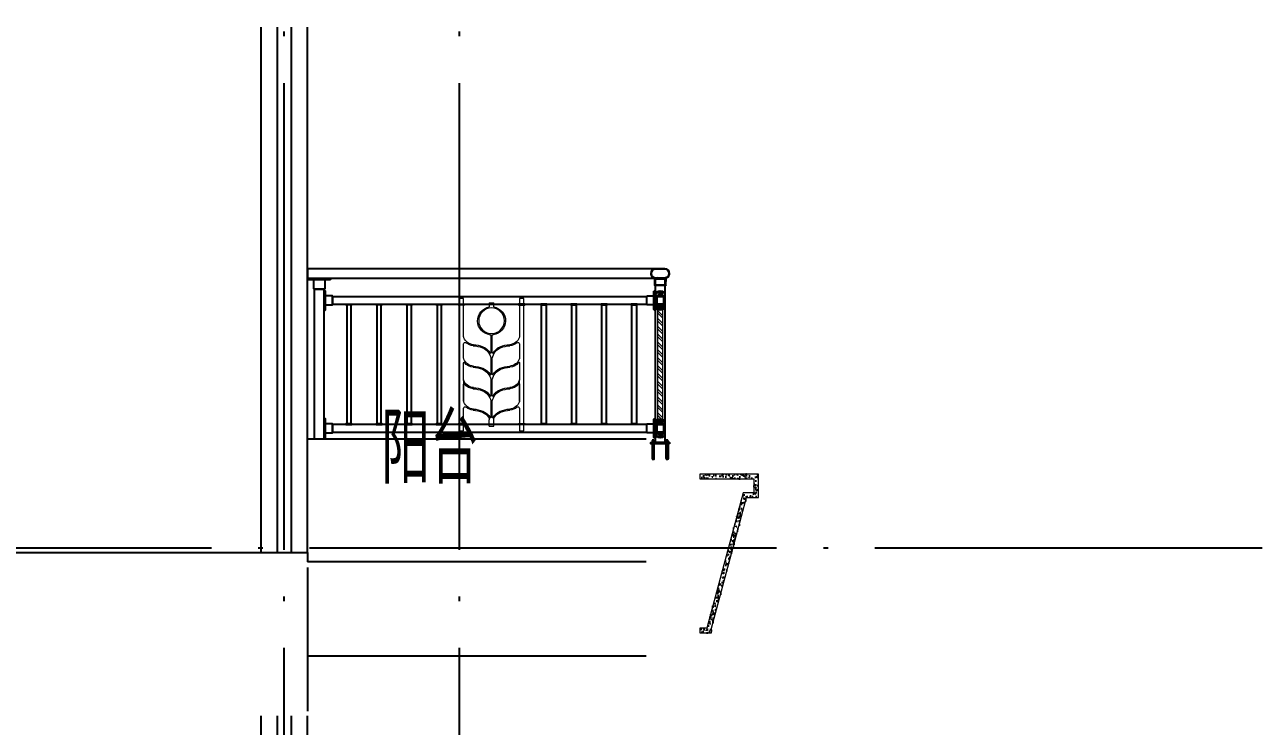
# Model space of a CAD drawing. Extents: x -12446 to 284554, y -295110 to 165007.
# Drawn here: x 258671 to 263970, y -243022 to -240017 of the extents above; entities that cross this region are included whole.
import ezdxf

# ---------------------------------------------------------------- set-up
doc = ezdxf.new("R2010")
doc.units = 0
doc.header["$LTSCALE"] = 1000
for name, pattern in [('AX-14-E$0$CENTER', [2, 1.25, -0.25, 0.25, -0.25]), ('AX-14-E$0$DOTE', [2.4200000000000004, 2, -0.2, 0.02, -0.2]), ('AX-14-E$0$HIDDEN', [0.375, 0.25, -0.125])]:
    doc.linetypes.add(name, pattern=pattern)
doc.layers.get('0').update_dxf_attribs({"linetype": 'CONTINUOUS'})
doc.layers.get('Defpoints').update_dxf_attribs({"linetype": 'CONTINUOUS'})
for name, color, linetype in [('A-Anno-Note', 241, 'CONTINUOUS'), ('AX-14-E$0$A-Detl-Thin', 131, 'CONTINUOUS'), ('AX-14-E$0$A-elev-HRAL', 61, 'CONTINUOUS'), ('AX-14-E$0$A-elev-XFINE', 8, 'CONTINUOUS'), ('AX-14-E$0$A-TEXT', 7, 'CONTINUOUS'), ('AX-14-E$0$HATCH', 8, 'CONTINUOUS'), ('AX-14-E$0$PUB_HATCH', 8, 'CONTINUOUS'), ('AX-14-E$0$埋件', 252, 'CONTINUOUS'), ('AX-14-E$0$栏杆型材', 82, 'CONTINUOUS'), ('AX-14-E$0$阳台栏杆扶手', 82, 'CONTINUOUS')]:
    doc.layers.add(name, color=color, linetype=linetype)
doc.layers.add('AX-14-E$0$A-Grid', color=222, linetype='AX-14-E$0$DOTE', plot=False)
doc.layers.add('AX-14-E$0$GASK', color=7, linetype='CONTINUOUS', lineweight=9)
doc.layers.add('AX-14-E$0$花形线', color=241, linetype='CONTINUOUS', lineweight=15)
doc.styles.add('AX-14-E$0$SZUL_HZ', font='xcsg.shx', dxfattribs={"width": 0.8, "bigfont": 'HZTXT.shx'})

# ---------------------------------------------------------------- blocks, each defined once
blk = doc.blocks.new('AX-14-E$0$1RSFSFSGR5')
at = {"layer": 'AX-14-E$0$A-Detl-Thin'}
for p, q in [((351464.3607243124, 445388.4587117714), (351464.3607243124, 443138.4587117715)), ((351534.3390518565, 445388.4587117714), (351534.3390518565, 443138.4587117715)), ((351594.3390518565, 445388.4587117714), (351594.3390518565, 443138.4587117715)), ((351664.3173794006, 443138.4587117715), (351664.3173794006, 445388.4587117714))]:
    blk.add_line(p, q, dxfattribs=at)
blk = doc.blocks.new('AX-14-E$0$M8X80膨胀螺丝')
at = {"layer": 'AX-14-E$0$埋件'}
for p, q in [((-2.857142857232247, 8.571428571565775), (2.857142857203144, 8.571428571565775)), ((-2.857142857232247, -5.5), (-2.857142857232247, 0)), ((-2.285714285841095, 3.200000000120781), (-2.285714285841095, 5.94285714301077)), ((2.172830453739152, 3.200000000120781), (2.172830453739152, 5.94285714301077)), ((2.857142857203144, -5.5), (2.857142857203144, 0))]:
    blk.add_line(p, q, dxfattribs=at)
for points in [[(5.714285714158905, 0), (-5.714285714158905, 0), (-5.714285714158905, 1.142857142949651), (5.714285714158905, 1.142857142949651)], [(1.714285714449943, -67.99999999983993), (1.714285714449943, -47.99999999960346), (2.857142857203144, -47.99999999960346), (2.857142857203144, -67.99999999983993), (4.383489247746184, -67.99999999983993), (3.999999999985448, -62.24766128156625), (3.999999999985448, -5.5), (-4.000000000014552, -5.5), (-4.000000000014552, -62.24766128168631), (-4.383489248357364, -67.99999999983993), (-2.857142857232247, -67.99999999983993), (-2.857142857232247, -47.99999999960346), (-1.714285714479047, -47.99999999960346), (-1.714285714479047, -67.99999999983993)]]:
    blk.add_lwpolyline(points, close=True, dxfattribs=at)
blk.add_lwpolyline([(2.629973311079084, 2.74285714301368, 0.1521794471439968), (4.114285714036669, 2.74285714301368, 0.4142135623727619), (4.5714285713766, 3.200000000120781), (4.5714285713766, 5.94285714301077, 0.414213562372762), (4.114285714036669, 6.400000000114233, 0.1521794471439969), (2.629973311079084, 6.400000000114233, 0.414213562372762), (2.172830453739152, 5.94285714301077, 0.414213562372762), (1.715687596399221, 6.400000000114233, 0.1069719621594143), (-1.828571428501164, 6.400000000114233, 0.414213562372762), (-2.285714285841095, 5.94285714301077, 0.4142135623727621), (-2.74285714259895, 6.400000000114233, 0.1636948593301557), (-4.114285714036669, 6.400000000114233, 0.4142135623737611), (-4.571428571405704, 5.94285714301077), (-4.571428571405704, 3.200000000120781, 0.414213562373761), (-4.114285714036669, 2.74285714301368, 0.1636948593301559), (-2.74285714259895, 2.74285714301368, 0.4142135623727621), (-2.285714285841095, 3.200000000120781, 0.414213562372762), (-1.828571428501164, 2.74285714301368, 0.1069719621594145), (1.715687596399221, 2.74285714301368, 0.414213562372762), (2.172830453739152, 3.200000000120781, 0.414213562372762)], format="xyb", close=True, dxfattribs=at)
for points in [[(4.5714285713766, 1.142857142949651), (4.5714285713766, 2.285714285815629), (-4.571428571405704, 2.285714285815629), (-4.571428571405704, 1.142857142949651)], [(-2.857142857232247, 6.857142857352301), (-2.857142857232247, 8.571428571565775), (-2.285714285841095, 9.142857143044239), (2.285714285841095, 9.142857143044239), (2.857142857203144, 8.571428571565775), (2.857142857203144, 6.857142857352301)], [(-2.857142857232247, -67.99999999983993), (-3.4285714286234, -70.85714285695576), (3.428571428594296, -70.85714285695576), (2.857142857203144, -67.99999999983993)]]:
    blk.add_lwpolyline(points, dxfattribs=at)
for points in [[(3.612956346551073, 6.50112722488484, -0.1330770647408789), (3.199999999938882, 6.857142857352301), (-3.199999999938882, 6.857142857352301, -0.1309083453466948), (-3.604957615796593, 6.505002392859751)], [(3.612956346551073, 2.641729918312194, 0.1330770647408789), (3.199999999938882, 2.285714285815629), (-3.199999999938882, 2.285714285815629, 0.1309083453466948), (-3.604957615796593, 2.637854750333645)]]:
    blk.add_lwpolyline(points, format="xyb", dxfattribs=at)
at = {"layer": 'Defpoints', "color": 1}
blk.add_line((-1.455191522836685e-11, -75.85714285695576), (-1.455191522836685e-11, 14.14285714304424), dxfattribs=at)
blk = doc.blocks.new('AX-14-E$0$80X80X5钢片')
at = {"layer": 'AX-14-E$0$埋件'}
h = blk.add_hatch(dxfattribs=at)
h.set_pattern_fill('ANSI32', color=256)
h.set_pattern_definition([(45, (-121396.7864140407, -21230.20844931505), (-3.367596045400933, 3.367596045400933), []), (45, (-121394.5413490407, -21230.20844931505), (-3.367596045400933, 3.367596045400933), [])])
h.paths.add_polyline_path([(-40, 0), (40, 0), (40, 5), (-40, 5)])
blk.add_lwpolyline([(-40, 0), (40, 0), (40, 5), (-40, 5)], close=True, dxfattribs=at)
blk = doc.blocks.new('AX-14-E$0$32固定座平面')
at = {"layer": 'AX-14-E$0$A-elev-HRAL'}
for p, q in [((-19.29415180069918, 21.83679196082812), (-19.29415180069918, -21.81489863530442)), ((19.29415180136857, 21.83679196082812), (-19.29415180069918, 21.83679196082812)), ((19.29415180136857, 19.29415180119395), (-19.29415180080105, 19.29415180119395)), ((-3.489898258310859, 28.11860882608744), (-3.489898258310859, 32.5059094941389)), ((3.48989825884928, 28.11860882608744), (3.48989825884928, 32.5059094941389)), ((19.29415180136857, 21.83679196082812), (19.29415180136857, -21.81489863530442)), ((19.29415180136857, -19.27225847567024), (-19.29415180080105, -19.27225847567024)), ((19.29415180136857, -21.81489863530442), (-19.29415180069918, -21.81489863530442)), ((-3.489898258310859, -28.09671550056373), (-3.489898258310859, -32.4840161686152)), ((3.48989825884928, -28.09671550056373), (3.48989825884928, -32.4840161686152))]:
    blk.add_line(p, q, dxfattribs=at)
blk.add_lwpolyline([(-16.25, -16.25), (16.25, -16.25), (16.25, 16.25), (-16.25, 16.25)], close=True, dxfattribs=at)
for centre in [(2.764863893389702e-10, 30.31225916022959), (2.764863893389702e-10, -30.29036583470588)]:
    blk.add_circle(centre, 8.475467199401947, dxfattribs=at)
for centre, radius, start, end in [((2.764863893389702e-10, 21.78687169133627), 19.29421638099336, 0.1482425644607834, 179.8517574355392), ((2.764863893389702e-10, 32.5059094941389), 3.489898258575459, 0, 180), ((2.764863893389702e-10, 28.11860882608744), 3.489898258575459, 180, 0), ((2.764863893389702e-10, -21.76497836581257), 19.29421638099336, 180.1482425511206, 359.8517574488794), ((2.764863893389702e-10, -28.09671550056373), 3.489898258575459, 0, 180), ((2.764863893389702e-10, -32.4840161686152), 3.489898258575459, 180, 0)]:
    blk.add_arc(centre, radius, start, end, dxfattribs=at)
blk = doc.blocks.new('AX-14-E$0$40固定侧立面图')
at = {"layer": 'AX-14-E$0$A-elev-HRAL', "linetype": 'Continuous'}
for p, q in [((-24.71853521725279, -5.820766091346741e-11), (24.71853521726734, 5.820766091346741e-11)), ((-24.40028019393503, -30.39000519200636), (-24.71853521725279, 5.820766091346741e-11)), ((24.71853521726734, 5.820766091346741e-11), (24.40028019320744, -30.39000519200636)), ((-23.34551305502828, -31.43378426796698), (23.34551305454806, -31.43378426796698)), ((23.34551305454806, -30.3881642602355), (23.34551305454806, -31.43378426796698))]:
    blk.add_line(p, q, dxfattribs=at)
at = {"layer": 'AX-14-E$0$A-elev-HRAL', "linetype": 'AX-14-E$0$HIDDEN'}
for p, q in [((-24.70527941083128, -1.265789970289916), (24.70527941084583, -1.265789970289916)), ((21.46568824985297, -3.375439921292127), (-21.46568825058057, -3.375439921292127)), ((-21.46568825058057, -3.375439921292127), (-21.46568825058057, -31.43378426796698)), ((-7.985025064481306, -1.054824975377414), (-7.985025064481306, -1.265789970420883)), ((-7.985025064481306, -1.054824975377414), (-0.7519394782138988, -1.054824975377414)), ((-7.851079012150876, -1.054824975377414), (-7.851079012150876, -1.265789970420883)), ((-7.717132991514518, -1.054824975377414), (-7.717132991514518, -1.265789970420883)), ((-7.58318697111099, -1.054824975377414), (-7.58318697111099, -1.265789970420883)), ((-7.449240950474632, -1.054824975377414), (-7.449240950474632, -1.265789970420883)), ((-7.315294866959448, -1.054824975377414), (-7.315294866959448, -1.265789970420883)), ((-7.181348846308538, -1.054824975377414), (-7.181348846308538, -1.265789970420883)), ((-6.645564763734001, -1.054824975377414), (-6.645564763734001, -1.265789970420883)), ((-6.243726576067274, -1.054824975377414), (-6.243726576067274, -1.265789970420883)), ((-6.109780555183534, -1.054824975377414), (-6.109780555183534, -1.265789970420883)), ((-5.975834534532623, -1.054824975377414), (-5.975834534532623, -1.265789970420883)), ((-5.707942493492737, -1.054824975377414), (-5.707942493492737, -1.265789970420883)), ((-5.573996472856379, -1.054824975377414), (-5.573996472856379, -1.265789970420883)), ((-5.306104431321728, -1.054824975377414), (-5.306104431321728, -1.265789970420883)), ((-5.172158410670818, -1.054824975377414), (-5.172158410670818, -1.265789970420883)), ((-5.038212390281842, -1.054824975377414), (-5.038212390281842, -1.265789970420883)), ((-4.904266369630932, -1.054824975377414), (-4.904266369630932, -1.265789970420883)), ((-4.770320348994574, -1.054824975377414), (-4.770320348994574, -1.265789970420883)), ((-4.502428307707305, -1.054824975377414), (-4.502428307707305, -1.265789970420883)), ((-4.368482286823564, -1.054824975377414), (-4.368482286823564, -1.265789970420883)), ((-4.234536266172654, -1.054824975377414), (-4.234536266172654, -1.265789970420883)), ((-3.698751932111918, -1.054824975377414), (-3.698751932111918, -1.265789970420883)), ((-3.430859891072032, -1.054824975377414), (-3.430859891072032, -1.265789970420883)), ((-3.162967849784764, -1.054824975377414), (-3.162967849784764, -1.265789970420883)), ((-3.029021829148405, -1.054824975377414), (-3.029021829148405, -1.265789970420883)), ((-2.761129787613754, -1.054824975377414), (-2.761129787613754, -1.265789970420883)), ((-2.627183766977396, -1.054824975377414), (-2.627183766977396, -1.265789970420883)), ((-2.493237746573868, -1.054824975377414), (-2.493237746573868, -1.265789970420883)), ((-2.35929172593751, -1.054824975377414), (-2.35929172593751, -1.265789970420883)), ((-2.2253457052866, -1.054824975377414), (-2.2253457052866, -1.265789970420883)), ((-1.957453663751949, -1.054824975377414), (-1.957453663751949, -1.265789970420883)), ((-1.82350764311559, -1.054824975377414), (-1.82350764311559, -1.265789970420883)), ((-1.689561622712063, -1.054824975377414), (-1.689561622712063, -1.265789970420883)), ((-1.555615602075704, -1.054824975377414), (-1.555615602075704, -1.265789970420883)), ((-1.421669581424794, -1.054824975377414), (-1.421669581424794, -1.265789970420883)), ((-1.287723560788436, -1.054824975377414), (-1.287723560788436, -1.265789970420883)), ((-0.7519394782138988, -1.054824975377414), (-0.7519394782138988, -1.265789970420883)), ((0.453575210791314, -1.054824975377414), (0.453575210791314, -1.265789970420883)), ((0.453575210791314, -1.054824975377414), (7.686660325271077, -1.054824975377414)), ((0.5875207282078918, -1.054824975377414), (0.5875207282078918, -1.265789970420883)), ((1.25725133465312, -1.054824975377414), (1.25725133465312, -1.265789970420883)), ((1.525143375693006, -1.054824975377414), (1.525143375693006, -1.265789970420883)), ((1.659088893604348, -1.054824975377414), (1.659088893604348, -1.265789970420883)), ((1.793035416980274, -1.054824975377414), (1.793035416980274, -1.265789970420883)), ((1.926980934644234, -1.054824975377414), (1.926980934644234, -1.265789970420883)), ((2.060927458514925, -1.054824975377414), (2.060927458514925, -1.265789970420883)), ((2.328819499554811, -1.054824975377414), (2.328819499554811, -1.265789970420883)), ((3.132495623649447, -1.054824975377414), (3.132495623649447, -1.265789970420883)), ((3.400387664689333, -1.054824975377414), (3.400387664689333, -1.265789970420883)), ((3.534333182353294, -1.054824975377414), (3.534333182353294, -1.265789970420883)), ((4.070117264927831, -1.054824975377414), (4.070117264927831, -1.265789970420883)), ((4.204063788551139, -1.054824975377414), (4.204063788551139, -1.265789970420883)), ((4.605901347502368, -1.054824975377414), (4.605901347502368, -1.265789970420883)), ((4.739847871373058, -1.054824975377414), (4.739847871373058, -1.265789970420883)), ((5.275631953700213, -1.054824975377414), (5.275631953700213, -1.265789970420883)), ((5.677469512651442, -1.054824975377414), (5.677469512651442, -1.265789970420883)), ((5.81141603650758, -1.054824975377414), (5.81141603650758, -1.265789970420883)), ((5.945361554171541, -1.054824975377414), (5.945361554171541, -1.265789970420883)), ((6.079308077547466, -1.054824975377414), (6.079308077547466, -1.265789970420883)), ((6.213253595211427, -1.054824975377414), (6.213253595211427, -1.265789970420883)), ((6.347200118834735, -1.054824975377414), (6.347200118834735, -1.265789970420883)), ((6.481145636498695, -1.054824975377414), (6.481145636498695, -1.265789970420883)), ((6.749037678033346, -1.054824975377414), (6.749037678033346, -1.265789970420883)), ((6.882984201409272, -1.054824975377414), (6.882984201409272, -1.265789970420883)), ((7.016929939127294, -1.054824975377414), (7.016929939127294, -1.265789970420883)), ((7.686660325271077, -1.054824975377414), (7.686660325271077, -1.265789970420883)), ((21.46568824985297, -3.375439921292127), (21.46568824985297, -31.43378426796698))]:
    blk.add_line(p, q, dxfattribs=at)
at = {"layer": 'AX-14-E$0$A-elev-HRAL', "linetype": 'AX-14-E$0$CENTER'}
for p, q in [((-23.34551306435606, -30.3881642602355), (-23.65049299316888, -1.265789970289916)), ((-23.34551306435606, -30.3881642602355), (23.34551305355853, -30.3881642602355)), ((-23.34551305502828, -30.3881642602355), (-23.34551305502828, -31.43378426796698)), ((23.65049299391103, -1.265789970420883), (23.34551305355853, -30.3881642602355))]:
    blk.add_line(p, q, dxfattribs=at)
at = {"layer": 'AX-14-E$0$A-elev-HRAL', "linetype": 'Continuous'}
for centre, start, end in [((-23.34551305502828, -30.37895929253136), 180.6000000025381, 270), ((23.34551305454806, -30.37895929253136), 270, 359.3999999974618)]:
    blk.add_arc(centre, 1.054824975435622, start, end, dxfattribs=at)
at = {"layer": 'AX-14-E$0$A-elev-HRAL', "linetype": 'AX-14-E$0$CENTER'}
for points, knots in [([(-24.40028019393503, -30.39000519200636), (-24.40027783204278, -30.39045630699547), (-24.39765494174208, -30.39037734888552), (-24.39467006175255, -30.39108200937335), (-24.38784677976219, -30.39123329710856), (-24.3746893707139, -30.39186323725153), (-24.35151727321499, -30.39227064445731), (-24.31685390326311, -30.39276853471529), (-24.27269624642213, -30.39308191982855), (-24.21966339091887, -30.39329174823069), (-24.15819007997925, -30.39335912650859), (-24.06119486695388, -30.39326719075325), (-23.92398203315679, -30.39278174052015), (-23.74392379529309, -30.39171696863195), (-23.54859674526961, -30.39017647072615), (-23.4140422790224, -30.38888186804252), (-23.3455130609218, -30.3881642602355)], [0, 0, 0, 0, 0.001283021840446487, 0.004929721277676093, 0.0109591583281387, 0.01935803485269137, 0.04319468055546975, 0.07627092992345394, 0.1182396832488781, 0.1686748280252132, 0.2271402235904815, 0.2930612711216097, 0.4445416595348021, 0.6173823858841516, 0.8051699564555627, 1.000082790884202, 1.000082790884202, 1.000082790884202, 1.000082790884202]), ([(23.34551305454806, -30.38816426010453), (23.41404226896702, -30.38888189529825), (23.54859674381441, -30.39017649210291), (23.74392380291829, -30.39171695573896), (23.92398199043237, -30.39278174052015), (24.06119476308231, -30.39326719222299), (24.15819003112847, -30.39335912381648), (24.21966356727353, -30.39329175215971), (24.27269675800926, -30.39308191517193), (24.3168540403276, -30.39276857831283), (24.35151718137786, -30.39227057789685), (24.37468697494478, -30.39186337478168), (24.38784537251922, -30.39123310089053), (24.39466588001233, -30.39108233527804), (24.39765635835647, -30.39037655363791), (24.40027546328201, -30.39045684202574), (24.40028019320744, -30.39000519200636)], [0, 0, 0, 0, 0.1949128246801707, 0.3827004279893848, 0.555541159660017, 0.7070213591763206, 0.7729424348084982, 0.8314081160702711, 0.8818436652237817, 0.9238124512467825, 0.9568878517161709, 0.980722944082029, 0.9891213007345617, 0.9951507076628757, 0.9987981021275546, 1.000082698421748, 1.000082698421748, 1.000082698421748, 1.000082698421748])]:
    blk.add_open_spline(points, degree=3, knots=knots, dxfattribs=at)
blk = doc.blocks.new('AX-14-E$0$A$C7C4775CA')
at = {"layer": 'AX-14-E$0$HATCH'}
h = blk.add_hatch(dxfattribs=at)
h.set_pattern_fill('ANSI32', color=256, style=0)
h.set_pattern_definition([(45, (-124100.9250821683, -21733.3678963466), (-3.367596045400933, 3.367596045400933), []), (45, (-124098.6800171683, -21733.3678963466), (-3.367596045400933, 3.367596045400933), [])])
h.paths.add_polyline_path([(-62.69971273851843, -53.48708996444111), (-92.29971273849515, -53.48708996444111), (-92.29971273849515, -23.88708996443529), (-62.69971273851843, -23.88708996443529)], flags=16)
h.paths.add_polyline_path([(-61.49971273853589, -54.6870899644382), (-93.49971273850679, -54.6870899644382), (-93.49971273850679, -22.6870899644382), (-61.49971273853589, -22.6870899644382)])
h = blk.add_hatch(dxfattribs=at)
h.set_pattern_fill('ANSI32', color=256, style=0)
h.set_pattern_definition([(45, (-124100.9250821683, -22281.3678963466), (-3.367596045400933, 3.367596045400933), []), (45, (-124098.6800171683, -22281.3678963466), (-3.367596045400933, 3.367596045400933), [])])
h.paths.add_polyline_path([(-62.69971273851843, -601.4870899644411), (-92.29971273849515, -601.4870899644411), (-92.29971273849515, -571.8870899644353), (-62.69971273851843, -571.8870899644353)], flags=16)
h.paths.add_polyline_path([(-61.49971273853589, -602.6870899644382), (-93.49971273850679, -602.6870899644382), (-93.49971273850679, -570.6870899644382), (-61.49971273853589, -570.6870899644382)])
at = {"layer": 'AX-14-E$0$花形线'}
h = blk.add_hatch(dxfattribs=at)
h.set_pattern_fill('ANSI32', color=256, scale=5, style=0)
h.set_pattern_definition([(45, (-120247.3111445309, -26761.0833619491), (-16.83798022700466, 16.83798022700466), []), (45, (-120236.0858195309, -26761.0833619491), (-16.83798022700466, 16.83798022700466), [])])
h.paths.add_polyline_path([(-87.49971273853589, -570.6870899644382), (-67.49971273853589, -570.6870899644382), (-67.49971273853589, -54.6870899644382), (-87.49971273853589, -54.6870899644382)])
at = {"layer": 'AX-14-E$0$阳台栏杆扶手'}
h = blk.add_hatch(dxfattribs=at)
h.set_pattern_fill('ANSI32', color=256, style=0)
h.set_pattern_definition([(45, (-116774.3211823381, 52985.37205390428), (-3.367596045400933, 3.367596045400933), []), (45, (-116772.0761173381, 52985.37205390428), (-3.367596045400933, 3.367596045400933), [])])
edge = h.paths.add_edge_path(flags=16)
edge.add_line((-97.49971273850679, 95.8129100355618), (-57.49971273856499, 95.8129100355618))
edge.add_arc((-57.49971273856499, 77.3129100355618), 18.5, 0, 90, ccw=False)
edge.add_arc((-57.49971273856499, 77.3129100355618), 18.5, -90, 0, ccw=False)
edge.add_line((-57.49971273856499, 58.8129100355618), (-97.49971273850679, 58.81291003554725))
edge.add_arc((-97.49971273849951, 77.31291003555452), 18.50000000000728, 179.9999999999324, 269.9999999999775, ccw=False)
edge.add_arc((-97.4997127385177, 77.31291003557271), 18.49999999998909, 89.99999999996618, 179.9999999999887, ccw=False)
edge = h.paths.add_edge_path()
edge.add_line((-97.49971273850679, 97.3129100355618), (-57.49971273856499, 97.3129100355618))
edge.add_arc((-57.49971273856499, 77.3129100355618), 20, 0, 90, ccw=False)
edge.add_arc((-57.49971273856499, 77.3129100355618), 20, -90, 0, ccw=False)
edge.add_line((-57.49971273856499, 57.3129100355618), (-97.49971273850679, 57.31291003554725))
edge.add_arc((-97.49971273849951, 77.31291003555452), 20.00000000000728, 179.9999999999375, 269.99999999997914, ccw=False)
edge.add_arc((-97.49971273851406, 77.31291003556908), 19.99999999999272, 89.99999999997908, 179.9999999999791, ccw=False)
at = {"layer": 'AX-14-E$0$栏杆型材'}
for points in [[(-97.49971273853589, 57.3129100355327), (-97.49971273853589, -602.6870899644382), (-57.49971273853589, -602.6870899644382), (-57.49971273853589, 57.3129100355909)], [(-97.49971273853589, -647.6870899644382), (-57.49971273853589, -647.6870899644382), (-57.49971273853589, -602.6870899644382), (-97.49971273853589, -602.6870899644382)]]:
    blk.add_lwpolyline(points, close=True, dxfattribs=at)
at = {"layer": 'AX-14-E$0$栏杆型材', "color": 8}
blk.add_lwpolyline([(-57.49971273853589, -22.6870899644382), (-57.49971273853589, 49.3129100355618)], dxfattribs=at)
at = {"layer": 'AX-14-E$0$栏杆型材', "elevation": 2.476851285733869e-06}
for points in [[(-61.49971273853589, -54.6870899644382), (-93.49971273850679, -54.6870899644382), (-93.49971273850679, -22.6870899644382), (-61.49971273853589, -22.6870899644382)], [(-62.69971273851843, -53.48708996444111), (-92.29971273849515, -53.48708996444111), (-92.29971273849515, -23.88708996443529), (-62.69971273851843, -23.88708996443529)], [(-61.49971273853589, -602.6870899644382), (-93.49971273850679, -602.6870899644382), (-93.49971273850679, -570.6870899644382), (-61.49971273853589, -570.6870899644382)], [(-62.69971273851843, -601.4870899644411), (-92.29971273849515, -601.4870899644411), (-92.29971273849515, -571.8870899644353), (-62.69971273851843, -571.8870899644353)]]:
    blk.add_lwpolyline(points, close=True, dxfattribs=at)
at = {"layer": 'AX-14-E$0$花形线'}
blk.add_lwpolyline([(-87.49971273853589, -570.6870899644382), (-67.49971273853589, -570.6870899644382), (-67.49971273853589, -54.6870899644382), (-87.49971273853589, -54.6870899644382)], close=True, dxfattribs=at)
at = {"layer": 'AX-14-E$0$阳台栏杆扶手', "elevation": 2.476851285733869e-06}
blk.add_lwpolyline([(-97.49971273850679, 97.3129100355618), (-57.49971273856499, 97.3129100355618, -0.414213562373095), (-37.49971273856499, 77.3129100355618), (-37.49971273856499, 77.3129100355618, -0.4142135623730951), (-57.49971273856499, 57.3129100355618), (-97.49971273850679, 57.31291003554725, -0.4142135623733081), (-117.4997127385068, 77.31291003557635, -0.414213562373095), (-97.49971273850679, 97.3129100355618)], format="xyb", dxfattribs=at)
blk.add_lwpolyline([(-97.49971273850679, 95.8129100355618), (-57.49971273856499, 95.8129100355618, -0.4142135623730951), (-38.99971273856499, 77.3129100355618, -0.4142135623730951), (-57.49971273856499, 58.8129100355618), (-97.49971273850679, 58.81291003554725, -0.4142135623733255), (-115.9997127385068, 77.31291003557635, -0.4142135623732103)], format="xyb", close=True, dxfattribs=at)
at = {"layer": 'AX-14-E$0$A-elev-HRAL'}
for name, p in [('AX-14-E$0$40固定侧立面图', (-77.49971273853589, 57.3129100355618)), ('AX-14-E$0$32固定座平面', (-77.49971273853589, -38.6870899644382, 2.476851285733869e-06)), ('AX-14-E$0$32固定座平面', (-77.49971273853589, -586.6870899644382, 2.476851285733869e-06))]:
    blk.add_blockref(name, p, dxfattribs=at)
at = {"layer": 'AX-14-E$0$栏杆型材'}
for name, p in [('AX-14-E$0$M8X80膨胀螺丝', (-107.4997127385359, -647.6870899644382)), ('AX-14-E$0$80X80X5钢片', (-77.49971273853589, -652.6870899644382))]:
    blk.add_blockref(name, p, dxfattribs=at)
at = {"layer": 'AX-14-E$0$栏杆型材', "xscale": -1}
blk.add_blockref('AX-14-E$0$M8X80膨胀螺丝', (-47.49971273853589, -647.6870899644382), dxfattribs=at)
blk = doc.blocks.new('AX-14-E$0$成品GRC造型板02剖面')
at = {"layer": 'AX-14-E$0$PUB_HATCH'}
h = blk.add_hatch(dxfattribs=at)
h.set_pattern_fill('混凝土', color=256, scale=5, style=0)
h.set_pattern_definition([(50, (-140467.3761222766, 6797.190304603784), (35.86300913003768, -3.137606749129755), [3.75, -41.25]), (355, (-140467.3761222766, 6797.190304603784), (-6.937566680650001, 37.6096066850006), [3, -33]), (100.4514, (-140464.3875382766, 6796.928837603783), (28.92546908570108, 34.47197710304768), [3.1870095, -35.05710560000001]), (46.18419999999999, (-140467.3761222766, 6807.190304603785), (53.36205243128222, -8.275950716450902), [5.625, -61.875]), (96.6356, (-140462.9292850266, 6806.500639253783), (46.73313527743515, 48.70589354502206), [4.780514399999999, -52.58565]), (351.1842000000001, (-140467.3761222766, 6807.190304603785), (46.73309725668135, 48.70593004626623), [4.5, -49.5]), (21, (-140462.3761222766, 6804.690304603784), (29.84535260592308, -20.13094453326694), [3.75, -41.25]), (326, (-140462.3761222766, 6804.690304603784), (12.16576659607908, 36.25750225234265), [3, -33]), (71.45140000000002, (-140459.8890106266, 6803.012724303783), (42.0111314290745, 16.12652483549762), [3.1870095, -35.05710560000001]), (37.50000000000001, (-140467.3761222766, 6797.190304603784), (0.6079927658645335, 16.64469269156557), [0, -32.6, 0, -33.5, 0, -33.125]), (7.499999999999999, (-140467.3761222766, 6797.190304603784), (13.15347687210743, 19.72058559411801), [0, -19.1, 0, -31.85, 0, -12.625]), (327.5, (-140478.5261222766, 6797.190304603784), (26.69112180862045, -1.127743586718987), [0, -12.5, 0, -39, 0, -51.75]), (317.5, (-140483.5261222766, 6797.190304603784), (29.15930846711931, 5.005249116615885), [0, -16.25, 0, -25.9, 0, -36.75])])
h.paths.add_polyline_path([(49.99999999988356, 639.7362470260653), (-180.0000000166765, 639.736247026065), (-180.0000000166765, 579.736247026065), (-134.6539667289762, 579.736247026065), (20.7057004814269, 1.073204e-10), (50, 1.100489e-10), (50, -19.99999999989177), (0, -19.99999999989177), (0, 0), (-150.0000000166765, 559.736247026065), (-200.0000000166765, 559.736247026065), (-200.0000000166765, 659.736247026065), (49.99999999988356, 659.7362470260653)])
at = {"layer": 'AX-14-E$0$GASK', "color": 4}
blk.add_lwpolyline([(49.99999999988356, 639.7362470260653), (-180.0000000166765, 639.736247026065), (-180.0000000166765, 579.736247026065), (-134.6539667289762, 579.736247026065), (20.7057004814269, 1.073204e-10), (50, 1.100489e-10), (50, -19.99999999989177), (0, -19.99999999989177), (0, 0), (-150.0000000166765, 559.736247026065), (-200.0000000166765, 559.736247026065), (-200.0000000166765, 659.736247026065), (49.99999999988356, 659.7362470260653)], close=True, dxfattribs=at)
blk = doc.blocks.new('AX-14-E$0$32固定座立面')
at = {"layer": 'AX-14-E$0$栏杆型材', "color": 6, "linetype": 'Continuous'}
blk.add_line((-7.000000000029103, -22.48393362967181), (-7.000000000029103, 22.48393362967181), dxfattribs=at)
blk.add_lwpolyline([(-7.000000000029103, -22.48393363013747, 0.4116598905253932), (-9.973820392653579, -19.48404786120226), (-36.00872653194528, -19.25684467663814, -0.411659890479309), (-36.99999999529972, -18.25688275466382), (-36.99999999529972, 18.25688275466382, -0.411659890479309), (-36.00872653194528, 19.25684467663814), (-9.973820392653579, 19.48404786120226, 0.4116598904800121), (-7.000000000029103, 22.48393362967181), (-7.000000000014551, 39.03737757549971, -0.4116598903650479), (-5.017453071239287, 41.03730142168934), (0, 41.08108807232929), (0, -41.08108807232929), (-5.017453071239287, -41.03730142167478, -0.41165989040972), (-7.000000000014551, -39.03737757517956)], format="xyb", close=True, dxfattribs=at)
blk = doc.blocks.new('AX-14-E$0$40固定座立图')
at = {"layer": 'AX-14-E$0$A-elev-HRAL', "color": 6, "linetype": 'Continuous'}
blk.add_line((-26.48393362914794, -7), (26.48393362914794, -6.999999999985447), dxfattribs=at)
blk.add_lwpolyline([(48.03730141787673, -5.017453072752687), (48.08108807106328, 0), (-48.08108807106328, 0), (-48.03730141787673, -5.017453072723583, 0.4116598905572963), (-46.03737757392809, -6.999999999985447), (-26.48393362913339, -7, -0.4116598905270585), (-23.48404786067839, -9.97382039311924), (-23.16957599873422, -46.00872653110127, 0.4116598905130126), (-22.16961407421331, -46.99999999710416), (22.16961407421331, -46.99999999710416, 0.4116598905256279), (23.16957599871967, -46.00872653104306), (23.48404786066385, -9.973820392930064, -0.4116598905116063), (26.48393362913339, -6.999999999985447), (46.03737757392809, -7.000000000014551, 0.4116598905572963)], format="xyb", close=True, dxfattribs=at)
blk = doc.blocks.new('AX-14-E$0$螺帽01')
at = {"layer": 'AX-14-E$0$A-elev-XFINE', "linetype": 'Continuous'}
blk.add_lwpolyline([(-12.5, -3), (12.5, -3, 0.4142135623274548), (13, -2.500000000058208), (13, -0.5, 0.4142135624073697), (12.5, 0), (-12.5, 0, 0.4142135623954785), (-13, -0.5000000000582077), (-13, -2.500000000058208, 0.4142135623389978)], format="xyb", close=True, dxfattribs=at)
blk = doc.blocks.new('AX-14-E$0$麦穗铁花九')
at = {"layer": 'AX-14-E$0$花形线'}
for p, q in [((0, 0), (18.99999999837019, 0)), ((0, -566), (0, 0)), ((18.99999999837019, 0), (18.99999999837019, -163.711171469884)), ((257.9999999984866, 0), (276.9999999994179, 0)), ((257.9999999984866, -163.7111501253676), (257.9999999984866, 0)), ((276.9999999994179, 0), (276.9999999994179, -566)), ((147.9999999989523, -18), (128.9999999980209, -18)), ((128.9999999980209, -36), (128.9999999980209, -18)), ((147.9999999989523, -18), (147.9999999989523, -36)), ((18.9999999984866, -194.1872854810208), (18.9999999984866, -255.7111647126731)), ((135.9999999984866, -232.4770447865594), (135.9999999984866, -159.809001283953)), ((140.9999999984866, -159.8090049135499), (140.9999999984866, -232.4770411909558)), ((257.9999999984866, -255.711130782729), (257.9999999984866, -194.1870986134745)), ((135.9999999984866, -324.4770315401256), (135.9999999984866, -258.8547183014452)), ((140.9999999984866, -258.8547259452753), (140.9999999984866, -324.4770334486384)), ((18.9999999984866, -274.907845482463), (18.9999999984866, -347.7111638879869)), ((257.9999999984866, -347.7111310036853), (257.9999999984866, -274.9078454829287)), ((18.99999999837019, -439.711162801832), (18.99999999837019, -347.7111459242296)), ((18.99999999837019, -366.9078332165373), (18.99999999837019, -439.7111333483481)), ((18.9999999984866, -366.9078454826958), (18.99999999837019, -439.711162801832)), ((135.9999999984866, -416.4770173077122), (135.9999999984866, -350.8547117128619)), ((135.9999999984866, -416.4770334486384), (135.9999999984866, -350.8547259455081)), ((140.9999999984866, -350.8547117128619), (140.9999999984866, -416.477021124505)), ((140.9999999984866, -350.8547335893381), (140.9999999984866, -416.4770320816897)), ((257.9999999984866, -347.7111178639461), (257.9999999984866, -439.7111325751757)), ((257.9999999984866, -439.7111221179948), (257.9999999984866, -366.9078312505153)), ((257.9999999984866, -439.7111310788896), (257.9999999984866, -366.9078435169067)), ((19.00000032130629, -470.1872782197897), (18.99999999837019, -566)), ((135.9999999984866, -508.4770334491041), (135.9999999984866, -442.8547183012124)), ((135.9999999984866, -508.4770164238871), (135.9999999984866, -442.8547309591086)), ((135.9999999984866, -508.4770184383378), (135.9999999984866, -442.8547309591086)), ((140.9999999984866, -442.8547270009876), (140.9999999984866, -508.4770222553634)), ((140.9999999984866, -442.8547335893381), (140.9999999984866, -508.4770353569183)), ((257.9999999984866, -566.0000000002328), (257.9999999777647, -470.1872782193241)), ((129.0000000005821, -547), (128.9999995983671, -518.9999803205137)), ((147.9999999989523, -547), (147.9999983629677, -518.9999861589749)), ((18.99999999837019, -566), (0, -566)), ((147.9999999989523, -547), (129.0000000005821, -547)), ((276.9999999994179, -566), (257.9999999984866, -566))]:
    blk.add_line(p, q, dxfattribs=at)
blk.add_circle((138.499999997206, -95.24314306257293), 54.99999999978, dxfattribs=at)
for centre, radius, start, end in [((138.499999997206, -95.24314306257293), 59.99999999976, 99.11017015245682, 263.3741904625733), ((138.499999997206, -95.24314306257293), 59.99999999976009, 276.6258060255059, 80.88982984754318), ((130.9999995819526, -159.809001283953), 5.00000041654, 1.814268998284636e-06, 83.37418591651168), ((146.0000044917688, -159.8090049135499), 5.00000449324, 96.62589790626696, 180), ((28.99992061895318, -163.7111537519377), 9.99992062057148, 179.9999551502032, 202.5284883252805), ((25.49999844981357, -194.1872803440783), 6.499998451425752, 48.98171101870844, 180.0000087778603), ((64.99784497811925, -148.779474214185), 48.97177728634066, 202.52832141155, 264.7737600098847), ((64.99784497811925, -148.779474214185), 53.68263728631816, 228.9817191078223, 264.9128929945838), ((55.93757898767944, -319.4905944955535), 117.3187729925896, 67.96278900687564, 87.89940200339474), ((55.94803452724591, -319.40646967059), 121.9451817465887, 67.87781100030634, 87.84333800098148), ((74.66155586054083, -267.633361963788), 62.26028161721909, 11.9892397155874, 66.0286990006087), ((74.66155586054083, -267.633361963788), 66.97114161719942, 30.64552738469729, 66.02869900788912), ((202.338444995461, -267.633361963788), 62.26028161718629, 113.9713010066717, 168.0107706737014), ((202.338444995461, -267.633361963788), 66.97114161718169, 113.9713010066717, 149.3544757168593), ((221.0519663286395, -319.40646967059), 121.9451817465887, 92.15666199901852, 112.1221889996937), ((221.0624218683224, -319.4905944955535), 117.3187729925896, 92.10059800328618, 112.0372110004021), ((212.0021558778826, -148.779474214185), 48.97177728632563, 275.2262399968336, 337.4716623282486), ((212.0021558778826, -148.779474214185), 53.68263728632237, 275.0871070054162, 311.0182802822731), ((251.5000015496043, -194.1872803440783), 6.499998451425752, 359.9999912221397, 131.0182889898809), ((247.9999247504165, -163.7111250257585), 10.00007524804463, 337.4717882479646, 359.9999574847405), ((28.99992061895318, -255.7111537519377), 9.99992062057148, 179.9999551502032, 202.5284883252805), ((64.99784497811925, -240.779474214185), 48.97177728634066, 202.52832141155, 264.7737600098847), ((133.9999996211845, -232.4770322334953), 2.000000377318267, 210.6455399846023, 359.9999917557482), ((116.00015786523, -258.8547100352589), 19.99984213317512, 359.9999763211216, 11.98931049959208), ((142.9999995557591, -232.4770366761368), 1.999999557308492, 179.9999903150052, 329.3544905043871), ((160.9999104851158, -258.8547212583944), 19.99991048663023, 168.0107305257201, 180.0000134335947), ((212.0021558778826, -240.779474214185), 48.97177728632563, 275.2262399968336, 337.4716623282486), ((247.9999247504165, -255.7111250257585), 10.00007524804463, 337.4717882479646, 359.9999574847405), ((20.99999995273538, -274.9078454498667), 1.999999954337312, 37.80011585551426, 180.0000009338149), ((64.99784497800283, -240.779474214185), 53.68263728631146, 217.8001173901721, 264.9128929945838), ((55.93757898767944, -411.4905944955535), 117.3187729925896, 67.96278900687564, 87.89940200339474), ((55.94803452724591, -411.40646967059), 121.9451817465887, 67.87781100030634, 87.84333800098148), ((74.66155586054083, -359.633361963788), 62.2602816172185, 11.98922958531834, 66.02869900788912), ((74.66155586054083, -359.633361963788), 66.97114161719377, 30.64552808971666, 66.0286990006087), ((202.338444995461, -359.633361963788), 62.26028161718337, 113.9713010066717, 168.0107808078137), ((202.338444995461, -359.633361963788), 66.97114161718247, 113.9713010066717, 149.3544736496994), ((221.0519663286395, -411.40646967059), 121.9451817465887, 92.15666199901852, 112.1221889996937), ((221.0624218683224, -411.4905944955535), 117.3187729925896, 92.10059800328618, 112.0372110004021), ((212.0021558778826, -240.779474214185), 53.68263728631881, 275.0871070054162, 322.1998820658076), ((256.0000005459879, -274.9078450917732), 1.999999452546983, 359.9999887942209, 142.1999005235995), ((28.99992061895318, -347.7111395195243), 9.99992062057148, 179.9999551502032, 202.5284883252805), ((28.99992061895318, -347.7111537519377), 9.99992062057148, 179.9999551502032, 202.5284883252805), ((21.0000008441275, -366.9078338209656), 2.000000845725598, 37.80014752434962, 179.9999826844032), ((20.99999995285179, -366.9078454498667), 1.999999954382771, 37.80011585584365, 180.0000009338149), ((64.99784497811925, -332.7794599817717), 48.97177728634066, 202.52832141155, 264.7737600098847), ((64.99784497811925, -332.7794599817717), 48.97177728633999, 202.52832141155, 264.7737600098847), ((64.99784497811925, -332.779474214185), 48.97177728634066, 202.52832141155, 264.7737600098847), ((64.99784497811925, -332.7794599817717), 53.6826372863171, 217.8001200227063, 264.9128930012645), ((64.99784497811925, -332.779474214185), 53.68263728631879, 217.8001173901721, 264.9128929945838), ((64.99784497811925, -332.7794599817717), 53.6826372863156, 220.661554955366, 264.9128929945838), ((133.9999992812518, -324.4770309927408), 2.000000717247605, 210.6455520372097, 359.9999843252495), ((116.0000126806553, -350.8547110485961), 19.99998731784082, 359.9999980923495, 11.9892352526368), ((116.0000126780942, -350.8547252812423), 19.99998732036015, 359.9999980923495, 11.9892352526368), ((143.0000005568145, -324.4770330225583), 2.000000558398869, 180.0000121929549, 329.3544549905359), ((160.9999104847666, -350.854707025981), 19.99991048630236, 168.0107305257201, 180.0000134335947), ((161.0000556670129, -350.8547365039121), 20.00005566859294, 168.0108057648156, 179.9999916490265), ((212.0021558778826, -332.7794599817717), 48.97177728632563, 275.2262399968336, 339.9297405111478), ((212.0021558778826, -332.7794599817717), 48.97177728632563, 275.2262399968336, 337.4716623282486), ((212.0021558778826, -332.779474214185), 48.97177728632563, 275.2262399968336, 337.4716623282486), ((212.0021558778826, -332.7794599817717), 53.68263728632092, 275.0871070054162, 322.1998827292423), ((212.0021558778826, -332.779474214185), 53.68263728631785, 275.0871070054162, 322.1998836643409), ((212.0021558778826, -332.7794599817717), 53.68263728631741, 275.0871070054162, 319.3384430893524), ((256.0000005459879, -366.9078308593598), 1.999999452543224, 359.9999887942209, 142.1999005235995), ((256.0000014370307, -366.9078424889594), 1.999998561419298, 359.9999705448092, 142.1999321915944), ((247.9999247504165, -347.7111107933451), 10.00007524804463, 337.4717882479646, 359.9999574847405), ((247.9999247504165, -347.7111250257585), 10.00007524804463, 337.4717882479646, 359.9999574847405), ((55.93757898767944, -503.4905802631401), 117.3187729925896, 67.96278900687564, 87.89940200339474), ((55.93757898767944, -503.4905944955535), 117.3187729925896, 67.96278900687564, 87.89940200339474), ((55.94803452724591, -503.4064554381766), 121.9451817465887, 67.87781100030634, 87.84333800098148), ((55.94803452724591, -503.40646967059), 121.9451817465887, 67.87781100030634, 87.84333800098148), ((74.66155586054083, -451.6333477313747), 62.2602816172191, 11.98920405565542, 66.0286990006087), ((74.66155586054083, -451.633361963788), 62.26028161721916, 11.9892397155874, 66.0286990006087), ((74.66155586065724, -451.6333477313747), 66.97114161718707, 33.51408836820153, 66.02869900788912), ((74.66155586054083, -451.6333477313747), 66.97114161719884, 30.6455287838706, 66.02869900788912), ((74.66155586065724, -451.633361963788), 66.97114161718834, 30.64552672786852, 66.0286990006087), ((133.9999992812518, -416.4770167605602), 2.000000717230917, 210.6455520487924, 359.9999843252495), ((133.9999999424908, -416.4770334060304), 2.000000056026527, 210.6455285999814, 359.9999987860406), ((142.9999998958083, -416.4770212027361), 1.999999897376712, 179.9999977588442, 329.3544784270468), ((143.0000008146744, -416.4770320816897), 2.000000816175488, 180.0000178358651, 329.3544458443715), ((202.338444995461, -451.6333477313747), 62.26028161718613, 113.9713010066717, 168.010790935055), ((202.338444995461, -451.633361963788), 62.26028161718175, 113.9713010066717, 168.0107808078137), ((202.338444995461, -451.6333477313747), 66.97114161717755, 113.9713010066717, 149.3544751038509), ((202.338444995461, -451.633361963788), 66.97114161718883, 113.9713010066717, 149.3544731255674), ((202.338444995461, -451.633361963788), 66.97114161718528, 113.9713010066717, 149.3544723301044), ((202.338444995461, -451.6333477313747), 66.97114161718214, 113.9713010066717, 146.4859096627437), ((221.0519663286395, -503.4064554381766), 121.9451817465887, 92.15666199901852, 112.1221889996937), ((221.0519663286395, -503.40646967059), 121.9451817465887, 92.15666199901852, 112.1221889996937), ((221.0624218683224, -503.4905802631401), 117.3187729925896, 92.10059800328618, 112.0372110004021), ((221.0624218683224, -503.4905944955535), 117.3187729925896, 92.10059800328618, 112.0372110004021), ((28.99997187592089, -439.7111304414575), 9.999971877552907, 179.999984111806, 202.52839555206), ((28.99992061895318, -439.7111537519377), 9.99992062057148, 179.9999551502032, 202.5284883252805), ((25.49999844981357, -470.1872772235074), 6.499998451425752, 48.98171101870844, 180.0000087778603), ((64.99784497811925, -424.779474214185), 48.97177728634066, 202.52832141155, 264.7737600098847), ((64.99784497811925, -424.7794611123973), 48.97177728634332, 202.5283364180262, 264.7737600098847), ((64.99780170060694, -424.7796168315836), 53.6824913932663, 228.9816528488132, 264.9129255060074), ((64.99784497800283, -424.7794611123973), 53.68263728630832, 228.9817253492229, 264.9128930012645), ((55.94803452724591, -595.4064565690351), 121.9451817465887, 67.87781100030634, 87.84333800098148), ((55.94803452724591, -595.40646967059), 121.9451817465887, 67.87781100030634, 87.84333800098148), ((116.0001578651136, -442.8547100352589), 19.99984213332742, 359.9999763211216, 11.98931049959208), ((115.9996471069753, -442.8547494367813), 20.00035289156211, 5.293396606758375e-05, 11.98904582984367), ((161.0002008653246, -442.8547375184135), 20.00020086689259, 168.0108810026878, 179.9999698777985), ((161.0000556739978, -442.8547365046106), 20.00005567548281, 168.0108057648156, 179.9999916490265), ((221.0519663286395, -595.4064565690351), 121.9451817465887, 92.15666199901852, 112.1221889996937), ((221.0519663286395, -595.40646967059), 121.9451817465887, 92.15666199901852, 112.1221889996937), ((212.0021558778826, -424.7794611123973), 48.97177728632563, 275.2262399968336, 337.4716588511947), ((212.0021558778826, -424.779474214185), 48.97177728632563, 275.2262399968336, 337.4716623282486), ((212.0021558778826, -424.779474214185), 53.68263728631614, 275.0871070054162, 311.0300297226437), ((212.0021558778826, -424.7794611123973), 53.68263728631764, 275.0871069987355, 311.0182740408725), ((251.5000015496043, -470.1872772235074), 6.499998451425752, 359.9999912221397, 131.0182889898809), ((247.9999502144055, -439.7111169957207), 10.00004978409319, 337.4717421534929, 359.9999718788305), ((247.9999247504165, -439.7111250257585), 10.00007524804463, 337.4717882479646, 359.9999574847405), ((55.93757898767944, -595.4905813939986), 117.3187729925896, 67.96278900687564, 87.89940200339474), ((55.93757898767944, -595.4905944955535), 117.3187729925896, 67.96278900687564, 87.89940200339474), ((74.66155586054083, -543.6333488620003), 62.26028161722146, 35.65450653499575, 66.02869899332832), ((74.66155586054083, -543.6333488620003), 66.97114161719243, 30.64552808971666, 66.0286990006087), ((74.66155586065724, -543.633361963788), 66.97114161718936, 30.64552672786852, 66.0286990006087), ((109.0000233293977, -518.999976660416), 19.99997667117735, 359.9999895145924, 35.65455139086912), ((133.9999992812518, -508.4770178911858), 2.000000717276533, 210.6455520487924, 359.9999843252495), ((133.9999992812518, -508.4770178911858), 2.000000717276533, 210.6455520487924, 359.9999843252495), ((133.9999999424908, -508.4770334060304), 2.000000056028064, 210.6455285999814, 359.9999987860406), ((142.9999998958083, -508.4770223335945), 1.999999897328129, 179.9999977588442, 329.3544784270468), ((142.9999998958083, -508.4770354351494), 1.999999897337604, 179.9999977588442, 329.3544784270468), ((202.338444995461, -543.6333488620003), 66.97114161717832, 113.9713010066717, 149.3544750126236), ((202.338444995461, -543.633361963788), 66.97114161717674, 113.9713010066717, 149.3544750126236), ((168.0000024934998, -518.9999861589749), 20.00000249452797, 144.3454889800267, 179.9999988794221), ((202.338444995461, -543.6333488620003), 62.26028161719142, 113.9713010066717, 144.3454841976421), ((221.0624218683224, -595.4905813939986), 117.3187729925896, 92.10059800328618, 112.0372110004021), ((221.0624218683224, -595.4905944955535), 117.3187729925896, 92.10059800328618, 112.0372110004021)]:
    blk.add_arc(centre, radius, start, end, dxfattribs=at)
blk = doc.blocks.new('AX-14-E$0$wryhewgehr')
at = {"layer": 'AX-14-E$0$A-elev-HRAL', "ltscale": 10, "elevation": -0.000137357837847787}
for points in [[(129014.0051125848, -248521.4109893753, -0.4142135623730951), (129014.5051125848, -248521.9109893753), (129014.5051125848, -248523.9109893753, -0.4142135623730951), (129014.0051125848, -248524.4109893753), (128989.0051125848, -248524.4109893753, -0.4142135623730951), (128988.5051125848, -248523.9109893753), (128988.5051125848, -248521.9109893753, -0.4142135623730951), (128989.0051125848, -248521.4109893753)], [(129143.0051125848, -248521.4109893753, -0.4142135623730951), (129143.5051125848, -248521.9109893753), (129143.5051125848, -248523.9109893753, -0.4142135623730951), (129143.0051125848, -248524.4109893753), (129118.0051125848, -248524.4109893753, -0.4142135623730951), (129117.5051125848, -248523.9109893753), (129117.5051125848, -248521.9109893753, -0.4142135623730951), (129118.0051125848, -248521.4109893753)], [(129272.0051125848, -248521.4109893753, -0.4142135623730951), (129272.5051125848, -248521.9109893753), (129272.5051125848, -248523.9109893753, -0.4142135623730951), (129272.0051125848, -248524.4109893753), (129247.0051125848, -248524.4109893753, -0.4142135623730951), (129246.5051125848, -248523.9109893753), (129246.5051125848, -248521.9109893753, -0.4142135623730951), (129247.0051125848, -248521.4109893753)], [(129401.0051125848, -248521.4109893753, -0.4142135623730951), (129401.5051125848, -248521.9109893753), (129401.5051125848, -248523.9109893753, -0.4142135623730951), (129401.0051125848, -248524.4109893753), (129376.0051125848, -248524.4109893753, -0.4142135623730951), (129375.5051125848, -248523.9109893753), (129375.5051125848, -248521.9109893753, -0.4142135623730951), (129376.0051125848, -248521.4109893753)], [(129823.5051125843, -248521.4109893753, 0.4142135623730951), (129823.0051125843, -248521.9109893753), (129823.0051125843, -248523.9109893753, 0.4142135623730951), (129823.5051125843, -248524.4109893753), (129848.5051125843, -248524.4109893753, 0.4142135623730951), (129849.0051125843, -248523.9109893753), (129849.0051125843, -248521.9109893753, 0.4142135623730951), (129848.5051125843, -248521.4109893753)], [(129952.5051125843, -248521.4109893753, 0.4142135623730951), (129952.0051125843, -248521.9109893753), (129952.0051125843, -248523.9109893753, 0.4142135623730951), (129952.5051125843, -248524.4109893753), (129977.5051125843, -248524.4109893753, 0.4142135623730951), (129978.0051125843, -248523.9109893753), (129978.0051125843, -248521.9109893753, 0.4142135623730951), (129977.5051125843, -248521.4109893753)], [(130081.5051125843, -248521.4109893753, 0.4142135623730951), (130081.0051125843, -248521.9109893753), (130081.0051125843, -248523.9109893753, 0.4142135623730951), (130081.5051125843, -248524.4109893753), (130106.5051125843, -248524.4109893753, 0.4142135623730951), (130107.0051125843, -248523.9109893753), (130107.0051125843, -248521.9109893753, 0.4142135623730951), (130106.5051125843, -248521.4109893753)], [(130210.5051125843, -248521.4109893753, 0.4142135623730951), (130210.0051125843, -248521.9109893753), (130210.0051125843, -248523.9109893753, 0.4142135623730951), (130210.5051125843, -248524.4109893753), (130235.5051125843, -248524.4109893753, 0.4142135623730951), (130236.0051125843, -248523.9109893753), (130236.0051125843, -248521.9109893753, 0.4142135623730951), (130235.5051125843, -248521.4109893753)], [(129014.0051125848, -249037.4109893753, 0.4142135623730951), (129014.5051125848, -249036.9109893753), (129014.5051125848, -249034.9109893753, 0.4142135623730951), (129014.0051125848, -249034.4109893753), (128989.0051125848, -249034.4109893753, 0.4142135623730951), (128988.5051125848, -249034.9109893753), (128988.5051125848, -249036.9109893753, 0.4142135623730951), (128989.0051125848, -249037.4109893753)], [(129143.0051125848, -249037.4109893753, 0.4142135623730951), (129143.5051125848, -249036.9109893753), (129143.5051125848, -249034.9109893753, 0.4142135623730951), (129143.0051125848, -249034.4109893753), (129118.0051125848, -249034.4109893753, 0.4142135623730951), (129117.5051125848, -249034.9109893753), (129117.5051125848, -249036.9109893753, 0.4142135623730951), (129118.0051125848, -249037.4109893753)], [(129272.0051125848, -249037.4109893753, 0.4142135623730951), (129272.5051125848, -249036.9109893753), (129272.5051125848, -249034.9109893753, 0.4142135623730951), (129272.0051125848, -249034.4109893753), (129247.0051125848, -249034.4109893753, 0.4142135623730951), (129246.5051125848, -249034.9109893753), (129246.5051125848, -249036.9109893753, 0.4142135623730951), (129247.0051125848, -249037.4109893753)], [(129401.0051125848, -249037.4109893753, 0.4142135623730951), (129401.5051125848, -249036.9109893753), (129401.5051125848, -249034.9109893753, 0.4142135623730951), (129401.0051125848, -249034.4109893753), (129376.0051125848, -249034.4109893753, 0.4142135623730951), (129375.5051125848, -249034.9109893753), (129375.5051125848, -249036.9109893753, 0.4142135623730951), (129376.0051125848, -249037.4109893753)], [(129823.5051125843, -249037.4109893753, -0.4142135623730951), (129823.0051125843, -249036.9109893753), (129823.0051125843, -249034.9109893753, -0.4142135623730951), (129823.5051125843, -249034.4109893753), (129848.5051125843, -249034.4109893753, -0.4142135623730951), (129849.0051125843, -249034.9109893753), (129849.0051125843, -249036.9109893753, -0.4142135623730951), (129848.5051125843, -249037.4109893753)], [(129952.5051125843, -249037.4109893753, -0.4142135623730951), (129952.0051125843, -249036.9109893753), (129952.0051125843, -249034.9109893753, -0.4142135623730951), (129952.5051125843, -249034.4109893753), (129977.5051125843, -249034.4109893753, -0.4142135623730951), (129978.0051125843, -249034.9109893753), (129978.0051125843, -249036.9109893753, -0.4142135623730951), (129977.5051125843, -249037.4109893753)], [(130081.5051125843, -249037.4109893753, -0.4142135623730951), (130081.0051125843, -249036.9109893753), (130081.0051125843, -249034.9109893753, -0.4142135623730951), (130081.5051125843, -249034.4109893753), (130106.5051125843, -249034.4109893753, -0.4142135623730951), (130107.0051125843, -249034.9109893753), (130107.0051125843, -249036.9109893753, -0.4142135623730951), (130106.5051125843, -249037.4109893753)], [(130210.5051125843, -249037.4109893753, -0.4142135623730951), (130210.0051125843, -249036.9109893753), (130210.0051125843, -249034.9109893753, -0.4142135623730951), (130210.5051125843, -249034.4109893753), (130235.5051125843, -249034.4109893753, -0.4142135623730951), (130236.0051125843, -249034.9109893753), (130236.0051125843, -249036.9109893753, -0.4142135623730951), (130235.5051125843, -249037.4109893753)]]:
    blk.add_lwpolyline(points, format="xyb", close=True, dxfattribs=at)
for points in [[(128992.0051125848, -249034.4109893753), (129011.0051125848, -249034.4109893753), (129011.0051125848, -248524.4109893753), (128992.0051125848, -248524.4109893753)], [(129121.0051125848, -249034.4109893753), (129140.0051125848, -249034.4109893753), (129140.0051125848, -248524.4109893753), (129121.0051125848, -248524.4109893753)], [(129250.0051125848, -249034.4109893753), (129269.0051125848, -249034.4109893753), (129269.0051125848, -248524.4109893753), (129250.0051125848, -248524.4109893753)], [(129379.0051125848, -249034.4109893753), (129398.0051125848, -249034.4109893753), (129398.0051125848, -248524.4109893753), (129379.0051125848, -248524.4109893753)], [(129845.5051125843, -249034.4109893753), (129826.5051125843, -249034.4109893753), (129826.5051125843, -248524.4109893753), (129845.5051125843, -248524.4109893753)], [(129974.5051125843, -249034.4109893753), (129955.5051125843, -249034.4109893753), (129955.5051125843, -248524.4109893753), (129974.5051125843, -248524.4109893753)], [(130103.5051125843, -249034.4109893753), (130084.5051125843, -249034.4109893753), (130084.5051125843, -248524.4109893753), (130103.5051125843, -248524.4109893753)], [(130232.5051125843, -249034.4109893753), (130213.5051125843, -249034.4109893753), (130213.5051125843, -248524.4109893753), (130232.5051125843, -248524.4109893753)]]:
    blk.add_lwpolyline(points, close=True, dxfattribs=at)
at = {"layer": 'AX-14-E$0$栏杆型材'}
blk.add_lwpolyline([(130369.7211100466, -248456.4109893725), (130329.7211100466, -248456.4109893725), (130329.7211100466, -249099.4109906719), (130369.7211100466, -249099.4109906719)], close=True, dxfattribs=at)
at = {"layer": 'AX-14-E$0$栏杆型材', "elevation": -0.000137354903383513}
for points in [[(128946.8845781602, -248489.4109893753), (130292.7211100518, -248489.4109893753), (130292.7211100518, -248521.4109893753), (128946.8845781602, -248521.4109893753)], [(128946.8845781602, -249037.4109893753), (130292.7211100514, -249037.4109893753), (130292.7211100514, -249069.4109893753), (128946.8845781602, -249069.4109893753)]]:
    blk.add_lwpolyline(points, close=True, dxfattribs=at)
at = {"layer": 'AX-14-E$0$阳台栏杆扶手'}
for p, q in [((128904.1717462395, -248369.4109893753, -0.0002752867918662263), (130399.884573229, -248369.4109893753, -0.0002752867918662263)), ((130399.884573229, -248409.4109893753, -0.0002752867918662263), (128904.1717462395, -248409.4109893753, -0.0002752867918662263)), ((130399.884573229, -248369.4109893753, -0.0002752867918662263), (130399.884573229, -248409.4109893753, -0.0002752867918662263))]:
    blk.add_line(p, q, dxfattribs=at)
for name, p in [('AX-14-E$0$40固定座立图', (130349.7211100466, -248409.4109893753, -1.905735116857919e-06)), ('AX-14-E$0$32固定座立面', (130329.7211100466, -248505.4109893753, -1.905735116857919e-06)), ('AX-14-E$0$麦穗铁花九', (129473.7551125931, -248497.4109893753, -0.0002771923204759286)), ('AX-14-E$0$螺帽01', (129741.2551125941, -248521.4109893753, -0.0002771952549402026)), ('AX-14-E$0$32固定座立面', (130329.7211100462, -249053.4109893753, -1.905735116857919e-06))]:
    blk.add_blockref(name, p)
at = {"extrusion": (0, 0, -1), "zscale": -1}
for name, p in [('AX-14-E$0$32固定座立面', (-128909.8845781649, -248505.4109893753, -0.001413406903341745)), ('AX-14-E$0$螺帽01', (-129483.2551125922, -248521.4109893753, 0.0002771952549402026)), ('AX-14-E$0$32固定座立面', (-128909.8845781649, -249053.4109893753, -0.001413406903341745))]:
    blk.add_blockref(name, p, dxfattribs=at)
at = {"rotation": 180}
blk.add_blockref('AX-14-E$0$螺帽01', (129483.2551125922, -249037.4109893753, -0.0002771952549402026), dxfattribs=at)
at = {"extrusion": (0, 0, -1), "zscale": -1, "rotation": 180}
blk.add_blockref('AX-14-E$0$螺帽01', (-129741.2551125941, -249037.4109893753, 0.0002771952549402026), dxfattribs=at)
blk = doc.blocks.new('AX-14-E$0$A$C219561DB')
at = {"layer": 'AX-14-E$0$A-Detl-Thin'}
blk.add_line((1449.999707876093, 929.9999233749404), (-0.0002873703197110444, 929.9999233749113), dxfattribs=at)
at = {"xscale": -1}
for name, p in [('AX-14-E$0$wryhewgehr', (130399.8842858586, 250029.4109140468, 0.0002752867918662263)), ('AX-14-E$0$A$C7C4775CA', (1432.499994955229, 1562.687014635914, 0.001688693695207971)), ('AX-14-E$0$成品GRC造型板02剖面', (1729.999704124028, 119.9997331166815, 6.095503773451343e-09))]:
    blk.add_blockref(name, p, dxfattribs=at)
blk = doc.blocks.new('AX-14-E$0$awey3wegehareahr')
at = {"layer": 'AX-14-E$0$A-Detl-Thin'}
for p, q in [((314977.5215897354, -240026.9701587219), (314977.5215897354, -242276.9701587218)), ((315047.4999172795, -240026.9701587219), (315047.4999172795, -242276.9701587218)), ((315107.4999172795, -240026.9701587219), (315107.4999172795, -242276.9701587218)), ((315177.4782448236, -242276.9701587218), (315177.4782448236, -240026.9701587219)), ((311677.521608552, -242276.9701587219), (315177.4782448236, -242276.9701587218)), ((315177.4782448236, -242276.9701587218), (315177.4782448236, -242316.9701587219)), ((316627.4782398704, -242316.9701587219, 3.047751886744511e-09), (315177.4782448236, -242316.9701587219)), ((315177.4782448236, -242341.9701587219), (315177.4782448236, -242956.9701587219)), ((316627.4782398703, -242721.9701587268, 3.047751886744314e-09), (315177.4782448241, -242721.9701587239))]:
    blk.add_line(p, q, dxfattribs=at)
blk.add_blockref('AX-14-E$0$A$C219561DB', (315177.4785321893, -242721.9700821453, 3.047751886744314e-09))
at = {"layer": 'AX-14-E$0$A-TEXT', "linetype": 'Continuous', "style": 'AX-14-E$0$SZUL_HZ', "width": 0.7}
blk.add_text('阳台', height=300, dxfattribs=at).set_placement((315492.4732418335, -241982.8994996919))
blk = doc.blocks.new('AX-14-E')
at = {"layer": 'AX-14-E$0$A-Grid'}
blk.add_line((242950.1639307938, -242256.9701587219), (263969.5683555752, -242256.9701587219), dxfattribs=at)
at = {"layer": 'AX-14-E$0$A-Detl-Thin'}
blk.add_blockref('AX-14-E$0$1RSFSFSGR5', (-91782.48960600997, -688365.4288704933), dxfattribs=at)
at = {"layer": 'AX-14-E$0$A-Grid'}
for p, q in [((259781.8711370406, -261626.5402059139), (259781.8711370406, -196459.3591014439)), ((260531.8711370406, -261626.5402059139), (260531.8711370406, -196459.3591014439))]:
    blk.add_line(p, q, dxfattribs=at)
blk.add_blockref('AX-14-E$0$awey3wegehareahr', (-55295.65047143301, 0))

msp = doc.modelspace()

# ---------------------------------------------------------------- block references
at = {"layer": 'A-Anno-Note'}
msp.add_blockref('AX-14-E', (0, 0), dxfattribs=at)

doc.saveas('drawing.dxf')
